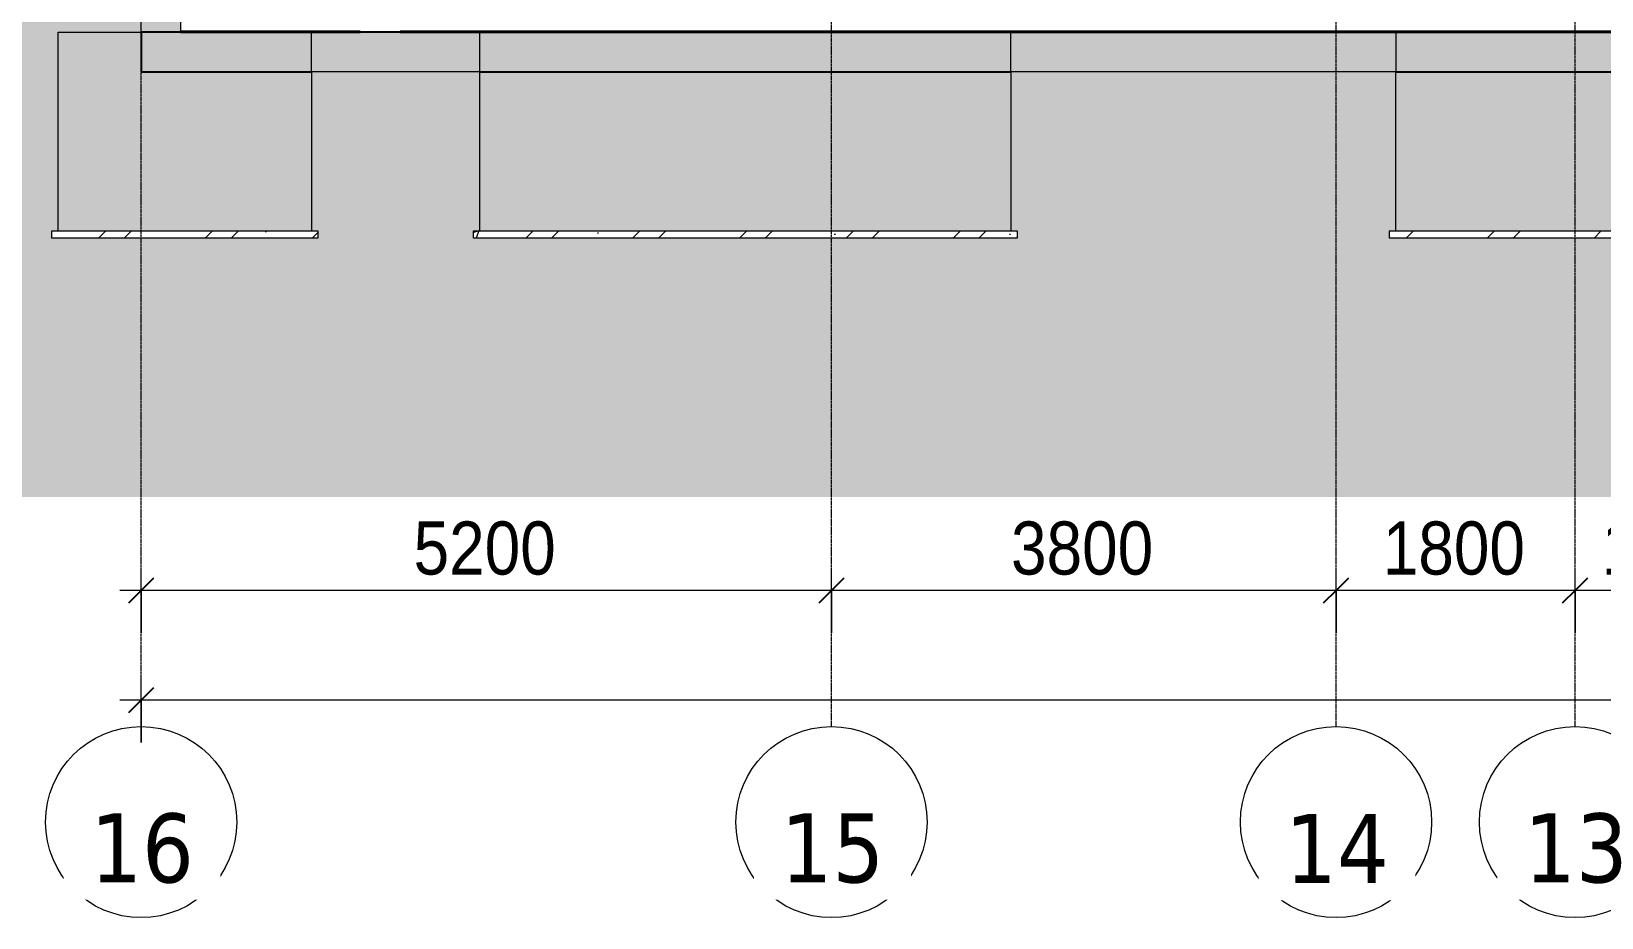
# Model space of a CAD drawing. Header units: millimetres. Extents: x 25061 to 259291, y -8723 to 35400.
# Drawn here: x 153184 to 165010, y -8723 to -2045 of the extents above; entities that cross this region are included whole.
import ezdxf

# ---------------------------------------------------------------- set-up
doc = ezdxf.new("R2010")
doc.units = ezdxf.units.MM
doc.linetypes.add('Grid Line', pattern=[22.225, 12.7, -3.175, 3.175, -3.175])
for name, color, linetype, lineweight in [('0-2', 50, 'Continuous', 5), ('A-ANNO-DIMS', 211, 'Continuous', 9), ('A-ANNO-DIMS-160', 211, 'Continuous', 9), ('A-DETL-GENF-1', 9, 'Continuous', 9), ('A-DETL-THIN', 151, 'Continuous', 9), ('A-FLOR', 192, 'Continuous', 9), ('A-FLOR-1', 10, 'Continuous', 25), ('A-FLOR-3', 192, 'Continuous', 25), ('A-FLOR-PATT-1', 7, 'Continuous', 9), ('A-FLOR-PATT-3', 8, 'Continuous', 9), ('A-WALL-PATT-1', 7, 'Continuous', 9), ('L-SITE-WALL-1', 250, 'Continuous', 18), ('S-FNDN-1', 32, 'Continuous', 5), ('S-FNDN-2', 250, 'Continuous', 18), ('S-GRID-1', 1, 'Grid Line', 9), ('S-GRID-IDEN', 1, 'Continuous', 9)]:
    doc.layers.add(name, color=color, linetype=linetype, lineweight=lineweight)
doc.styles.add('Tahoma_B_1', font='tahomabd.ttf', dxfattribs={"height": 520})
doc.styles.add('UTM Avo', font='', dxfattribs={"width": 0.9, "height": 400})
doc.styles.get('UTM Avo').set_extended_font_data('UTM Avo')
doc.dimstyles.new('1_Dim_chi_tiet_2_5', dxfattribs={"dimscale": 304.8, "dimtxt": 399.720379, "dimasz": 0.629921, "dimexe": 0.524934, "dimexo": 0.0625, "dimgap": 0.052493, "dimtad": 1, "dimdec": 0, "dimrnd": 5, "dimzin": 0, "dimdsep": 46, "dimtxsty": 'UTM Avo', "dimblk1": 'OBLIQUE', "dimblk2": 'OBLIQUE', "dimsah": 1, "dimcen": 0.09, "dimdle": 0.524934, "dimazin": 0, "dimtfac": 1, "dimtdec": 4, "dimtix": 1, "dimtmove": 0, "dimatfit": 3, "dimfxl": 1.049869, "dimfxlon": 1, "dimtvp": 1, "dimtolj": 1, "dimtzin": 0, "dimarcsym": 2})
pattern_1 = [(50, (200382.5, 14125), (1165.978, -102.01), [121.92, -1341.12]), (355, (200382.5, 14125), (-225.554, 1222.763), [97.536, -1072.896]), (100.451, (200479.6, 14116.5), (940.433, 1120.746), [103.616, -1139.776]), (46.184, (200382.5, 14450.1), (1734.906, -269.074), [182.88, -2011.68]), (96.636, (200527, 14427.7), (1519.377, 1583.536), [155.424, -1709.665]), (351.184, (200382.5, 14450.1), (1519.39, 1583.52), [146.304, -1609.344]), (21, (200545, 14368.8), (970.332, -654.498), [121.92, -1341.12]), (326, (200545, 14368.8), (395.533, 1178.804), [97.536, -1072.896]), (71.451, (200625.9, 14314.3), (1365.87, 524.296), [103.616, -1139.776]), (37.5, (200382.47, 14125), (19.767, 541.1527), [10.729, -1049.162, 10.729, -1078.423, -1076.96]), (37.5, (200382.47, 14125), (19.767, 541.1527), [-2149.043, 10.729, -1066.231]), (7.5, (200382.5, 14125), (427.646, 641.156), [10.729, -610.25, 10.729, -1024.778, -410.464]), (7.5, (200382.5, 14125), (427.646, 641.156), [-1656.486, 10.729, -399.735]), (327.5, (200019.96, 14125), (867.782, -36.665), [10.729, -395.671, 10.729, -1257.239, -1682.496]), (327.5, (200019.96, 14125), (867.782, -36.665), [-1674.368, 10.729, -1671.767]), (317.5, (199857.4, 14125), (948.028, 162.731), [10.729, -517.591, 10.729, -831.332, -1194.816]), (317.5, (199857.4, 14125), (948.028, 162.731), [-1370.38, 10.73, -1184.087]), (45, (200382.5, 14125), (-402.3155, 402.3155), []), (45, (200382.5, 14734.6), (-402.3155, 402.3155), [])]

# ---------------------------------------------------------------- blocks, each defined once
blk = doc.blocks.new('NCV_TKTC_KET CAU_rvt-2-TKCS_MẶT CẮT 2')
at = {"layer": 'A-FLOR-PATT-1'}
h = blk.add_hatch(color=256, dxfattribs=at)
h.paths.add_polyline_path([(-34936, -2350), (-33653, -2350), (-33653, -2050), (-45453, -2050), (-45453, -2350), (-36151, -2350)])
h.paths.add_polyline_path([(-126805, -2350), (-116053, -2350), (-116053, -2050), (-127253, -2050), (-127253, -2350)])
at = {"layer": 'A-WALL-PATT-1'}
blk.add_hatch(color=256, dxfattribs=at).paths.add_polyline_path([(-126953, -2050), (-126953, 500), (-127253, 500), (-127253, -2050)])
at = {"layer": 'S-FNDN-1'}
for points in [[(-127600, -3550), (-125970, -3550), (-125970, -2050), (-127879, -2050), (-127879, -3550)], [(-123989, -3550), (-120703, -3550), (-120703, -2050), (-124703, -2050), (-124703, -3550), (-124476, -3550)], [(-115672, -3550), (-113803, -3550), (-113803, -2050), (-117803, -2050), (-117803, -3550), (-116467, -3550)]]:
    blk.add_hatch(color=256, dxfattribs=at).paths.add_polyline_path(points)
at = {"layer": 'A-FLOR-1'}
for p, q in [((-116053, -2050), (-127253, -2050)), ((-127253, -2050), (-127253, -2350)), ((-127253, -2350), (-125970, -2350)), ((-124703, -2350), (-120703, -2350)), ((-117803, -2350), (-116053, -2350))]:
    blk.add_line(p, q, dxfattribs=at)
at = {"layer": 'L-SITE-WALL-1'}
for p, q in [((-126953, -2050), (-126953, 500)), ((-127253, -2050), (-126953, -2050))]:
    blk.add_line(p, q, dxfattribs=at)
at = {"layer": 'S-FNDN-2'}
for p, q in [((-125970, -2050), (-127253, -2050)), ((-125970, -2350), (-125970, -2050)), ((-120703, -2050), (-124703, -2050)), ((-124703, -2050), (-124703, -2350)), ((-120703, -2350), (-120703, -2050)), ((-113803, -2050), (-117803, -2050)), ((-117803, -2050), (-117803, -2350))]:
    blk.add_line(p, q, dxfattribs=at)
blk = doc.blocks.new('Grid - M_Grid Head - Circle-353313-TKCS_MẶT CẮT 2')
at = {"layer": 'S-GRID-IDEN'}
blk.add_circle((-33652.564287, -8003.082963), 720, dxfattribs=at)
blk = doc.blocks.new('DIMBLOCK112-TKCS_MẶT CẮT 2')
at = {"layer": 'A-ANNO-DIMS-160'}
for p, q in [((164810, -6578), (164810, -6098)), ((166310, -6578), (166310, -6098)), ((166310, -6258), (164810, -6258)), ((164810, -6258), (164810, -6578)), ((166310, -6258), (166310, -6578))]:
    blk.add_line(p, q, dxfattribs=at)
at = {"layer": 'A-ANNO-DIMS-160', "lineweight": 25}
for p, q in [((164810, -6258), (164714, -6354)), ((164810, -6258), (164906, -6162)), ((166310, -6258), (166214, -6354)), ((166310, -6258), (166406, -6162))]:
    blk.add_line(p, q, dxfattribs=at)
at = {"layer": 'A-ANNO-DIMS-160', "color": 0, "insert": (165012, -5738), "char_height": 400, "width": 1314.64, "attachment_point": 1, "line_spacing_factor": 1.110334, "style": 'UTM Avo'}
blk.add_mtext('1500', dxfattribs=at)
blk = doc.blocks.new('_Oblique')
at = {"color": 0, "linetype": 'ByBlock', "lineweight": -2}
blk.add_line((-0.5, -0.5), (0.5, 0.5), dxfattribs=at)
blk = doc.blocks.new('DIMBLOCK113-TKCS_MẶT CẮT 2')
at = {"layer": 'A-ANNO-DIMS-160'}
for p, q in [((163010, -6578), (163010, -6098)), ((164810, -6578), (164810, -6098)), ((164810, -6258), (163010, -6258)), ((163010, -6258), (163010, -6578)), ((164810, -6258), (164810, -6578))]:
    blk.add_line(p, q, dxfattribs=at)
at = {"layer": 'A-ANNO-DIMS-160', "lineweight": 25}
for p, q in [((163010, -6258), (162914, -6354)), ((163010, -6258), (163106, -6162)), ((164810, -6258), (164714, -6354)), ((164810, -6258), (164906, -6162))]:
    blk.add_line(p, q, dxfattribs=at)
at = {"layer": 'A-ANNO-DIMS-160', "color": 0, "insert": (163362, -5738), "char_height": 400, "width": 1314.64, "attachment_point": 1, "line_spacing_factor": 1.110334, "style": 'UTM Avo'}
blk.add_mtext('1800', dxfattribs=at)
blk = doc.blocks.new('DIMBLOCK114-TKCS_MẶT CẮT 2')
at = {"layer": 'A-ANNO-DIMS-160'}
for p, q in [((159210, -6578), (159210, -6098)), ((163010, -6578), (163010, -6098)), ((163010, -6258), (159210, -6258)), ((159210, -6258), (159210, -6578)), ((163010, -6258), (163010, -6578))]:
    blk.add_line(p, q, dxfattribs=at)
at = {"layer": 'A-ANNO-DIMS-160', "lineweight": 25}
for p, q in [((159210, -6258), (159114, -6354)), ((159210, -6258), (159306, -6162)), ((163010, -6258), (162914, -6354)), ((163010, -6258), (163106, -6162))]:
    blk.add_line(p, q, dxfattribs=at)
at = {"layer": 'A-ANNO-DIMS-160', "color": 0, "insert": (160562, -5738), "char_height": 400, "width": 1314.64, "attachment_point": 1, "line_spacing_factor": 1.110334, "style": 'UTM Avo'}
blk.add_mtext('3800', dxfattribs=at)
blk = doc.blocks.new('DIMBLOCK115-TKCS_MẶT CẮT 2')
at = {"layer": 'A-ANNO-DIMS-160'}
for p, q in [((154010, -6578), (154010, -6098)), ((159210, -6578), (159210, -6098)), ((159210, -6258), (153850, -6258)), ((154010, -6258), (154010, -6578)), ((159210, -6258), (159210, -6578))]:
    blk.add_line(p, q, dxfattribs=at)
at = {"layer": 'A-ANNO-DIMS-160', "lineweight": 25}
for p, q in [((154010, -6258), (153914, -6354)), ((154010, -6258), (154106, -6162)), ((159210, -6258), (159114, -6354)), ((159210, -6258), (159306, -6162))]:
    blk.add_line(p, q, dxfattribs=at)
at = {"layer": 'A-ANNO-DIMS-160', "color": 0, "insert": (156062, -5738), "char_height": 400, "width": 1314.64, "attachment_point": 1, "line_spacing_factor": 1.110334, "style": 'UTM Avo'}
blk.add_mtext('5200', dxfattribs=at)
blk = doc.blocks.new('DIMBLOCK116-TKCS_MẶT CẮT 2')
at = {"layer": 'A-ANNO-DIMS-160'}
for p, q in [((154010, -7404), (154010, -6924)), ((247610, -7404), (247610, -6924)), ((247770, -7084), (153850, -7084)), ((154010, -7084), (154010, -7404)), ((247610, -7084), (247610, -7404))]:
    blk.add_line(p, q, dxfattribs=at)
at = {"layer": 'A-ANNO-DIMS-160', "lineweight": 25}
for p, q in [((154010, -7084), (153914, -7180)), ((154010, -7084), (154106, -6988)), ((247610, -7084), (247514, -7180)), ((247610, -7084), (247706, -6988))]:
    blk.add_line(p, q, dxfattribs=at)
at = {"layer": 'A-ANNO-DIMS-160', "color": 0, "insert": (200126, -6564), "char_height": 400, "width": 1643.29, "attachment_point": 1, "line_spacing_factor": 1.110334, "style": 'UTM Avo'}
blk.add_mtext('93600', dxfattribs=at)

msp = doc.modelspace()

# ---------------------------------------------------------------- hatches: boundary and pattern name
at = {"layer": 'A-DETL-GENF-1'}
h = msp.add_hatch(dxfattribs=at)
h.set_pattern_fill('FP_63', color=256, style=0, pattern_type=2)
h.set_pattern_definition([(0, (200382.5, 14125), (774.192, 774.192), [774.192, -774.192]), (0, (200382.5, 14415.3), (774.192, 774.192), [774.192, -774.192]), (0, (200382.5, 14705.64), (774.192, 774.192), [774.192, -774.192]), (90, (200479.25, 14802.4), (-774.192, 774.192), [774.192, -774.192]), (90, (200769.6, 14802.4), (-774.192, 774.192), [774.192, -774.192]), (90, (201059.9, 14802.4), (-774.192, 774.192), [774.192, -774.192])])
h.paths.add_polyline_path([(152511.9, -5554.8), (251474, -5554.8), (251474, -138.1), (250164.5, -64.3), (247610.2, -64.3), (247610.2, -2050), (248237.5, -2050), (248237.5, -3550), (248286.5, -3550), (248286.5, -3600), (246277.2, -3600), (246277.2, -3550), (246327.2, -3550), (246327.2, -2350), (245060.2, -2350), (245060.2, -3550), (245110.2, -3550), (245110.2, -3600), (241010.2, -3600), (241010.2, -3550), (241060.2, -3550), (241060.2, -2350), (238160.2, -2350), (238160.2, -3550), (238210.2, -3550), (238210.2, -3600), (234110.2, -3600), (234110.2, -3550), (234160.2, -3550), (234160.2, -2660), (233460.2, -2660), (233460.2, -1906.9), (218310.2, 318.5), (218310.2, 0), (217560.2, 0), (217560.2, 330), (184060.2, 330), (184060.2, 0), (183310.2, 0), (183310.2, 318.5), (168160.2, -1906.9), (168160.2, -2660), (167460.2, -2660), (167460.2, -3550), (167518.1, -3550), (167518.1, -3600), (163410.2, -3600), (163410.2, -3550), (163460.2, -3550), (163460.2, -2350), (160560.2, -2350), (160560.2, -3550), (160610.2, -3550), (160610.2, -3600), (156510.2, -3600), (156510.2, -3550), (156560.2, -3550), (156560.2, -2350), (155293.2, -2350), (155293.2, -3550), (155343.2, -3550), (155343.2, -3600), (153334, -3600), (153334, -3550), (153384, -3550), (153384, -2050), (154010.2, -2050), (154010.2, -4), (151475.8, -5.1), (149686.6, -106), (149686.6, -5554.8), (150288.8, -5554.8)])
h.paths.add_polyline_path([(175360.2, -3600), (172750.2, -3600), (172750.2, -3550), (172810.2, -3550), (172810.2, -2050), (175310.2, -2050), (175310.2, -3550), (175360.2, -3550), (175360.2, -3552.5)])
h.paths.add_polyline_path([(226260.2, -3600), (226260.2, -3550), (226310.2, -3550), (226310.2, -2050), (228810.2, -2050), (228810.4, -3550), (228870.2, -3550), (228870.2, -3600), (226747.8, -3600)])
h.paths.add_polyline_path([(169910.2, -3550), (168910.2, -3550), (168910.2, -2050), (169910.2, -2050), (169910.2, -3087.2)])
h.paths.add_polyline_path([(232710.2, -3550), (231710.2, -3550), (231710.2, -2050), (232710.2, -2050), (232710.2, -3087.2)])
h.paths.add_polyline_path([(218075, 200), (218110.2, 200), (218110.2, 347.9), (217760.2, 347.9), (217760.2, 200)])
h.paths.add_polyline_path([(183510.2, 200), (183860.2, 200), (183860.2, 347.9), (183510.2, 347.9)])
h = msp.add_hatch(dxfattribs=at)
h.set_pattern_fill('FP_64', color=256, style=0, pattern_type=2)
h.set_pattern_definition(pattern_1)
h.paths.add_polyline_path([(155253.1, -3600), (155343.2, -3600), (155343.2, -3550), (153334, -3550), (153334, -3600), (154457.9, -3600)])
h = msp.add_hatch(dxfattribs=at)
h.set_pattern_fill('FP_64', color=256, style=0, pattern_type=2)
h.set_pattern_definition(pattern_1)
h.paths.add_polyline_path([(160024.4, -3600), (160610.2, -3600), (160610.2, -3550), (156510.2, -3550), (156510.2, -3600), (159626.8, -3600)])
h = msp.add_hatch(dxfattribs=at)
h.set_pattern_fill('FP_64', color=256, style=0, pattern_type=2)
h.set_pattern_definition(pattern_1)
h.paths.add_polyline_path([(167181.3, -3600), (167518.1, -3600), (167518.1, -3550), (163410.2, -3550), (163410.2, -3600), (166783.7, -3600)])
at = {"layer": 'A-FLOR-PATT-3'}
h = msp.add_hatch(dxfattribs=at)
h.set_pattern_fill('FP_36', color=256, style=0, pattern_type=2)
h.set_pattern_definition([(0, (200382.47, 14125), (650.24, 162.56), [53.645, -434.035, 53.645, -3034.995]), (0, (200382.47, 14125), (650.24, 162.56), [-541.325, -434.035, 53.645, -921.715, -1625.6]), (0, (200382.47, 14125), (650.24, 162.56), [-1950.72, 53.645, -434.035, 53.645, -1084.275]), (0, (200382.47, 14125), (650.24, 162.56), [-2492.045, -271.475, 53.645, -759.155]), (120, (200626.31, 14206.28), (-465.9011, 481.84436), [53.645, -434.035, 53.645, -3034.995]), (120, (200626.31, 14206.28), (-465.9011, 481.84436), [-541.325, -434.035, 53.645, -921.715, -1625.6]), (120, (200626.31, 14206.28), (-465.9011, 481.84436), [-1950.72, 53.645, -434.035, 53.645, -1084.275]), (120, (200626.31, 14206.28), (-465.9011, 481.84436), [-2492.045, -271.475, 53.645, -759.155]), (240, (200707.6, 14531.4), (-184.3389, -644.40436), [53.645, -434.035, 53.645, -3034.995]), (240, (200707.6, 14531.4), (-184.3389, -644.40436), [-541.325, -434.035, 53.645, -921.715, -1625.6]), (240, (200707.6, 14531.4), (-184.3389, -644.40436), [-1950.72, 53.645, -434.035, 53.645, -1084.275]), (240, (200707.6, 14531.4), (-184.3389, -644.40436), [-2492.045, -271.475, 53.645, -759.155])])
h.paths.add_polyline_path([(165590.9, -2050), (165810.2, -2050), (165810.2, -2045), (155960.2, -2045), (155960.2, -2050), (164000.4, -2050)])
h.paths.add_polyline_path([(245960.2, -2050), (247310.2, -2050), (247310.2, -2045), (245960.2, -2045)])
h.paths.add_polyline_path([(154457.9, -2050), (155660.2, -2050), (155660.2, -2045), (154310.2, -2045), (154310.2, -2050)])
h.paths.add_polyline_path([(245660.2, -2050), (245660.2, -2045), (235810.2, -2045), (235810.2, -2050), (245112.3, -2050)])

# ---------------------------------------------------------------- linework, layer by layer
at = {"layer": 'A-DETL-THIN'}
for p, q in [((154010.2, -2050), (154010.2, -4)), ((153384, -3550), (153384, -2050)), ((153384, -2050), (154010.2, -2050)), ((156560.2, -2350), (155293.2, -2350)), ((155293.2, -2350), (155293.2, -3550)), ((156560.2, -3550), (156560.2, -2350)), ((163460.2, -2350), (160560.2, -2350)), ((160560.2, -2350), (160560.2, -3550)), ((163460.2, -3550), (163460.2, -2350)), ((155343.2, -3550), (153334, -3550)), ((153334, -3550), (153334, -3600)), ((153334, -3600), (155343.2, -3600)), ((155343.2, -3600), (155343.2, -3550)), ((160610.2, -3550), (156510.2, -3550)), ((156510.2, -3550), (156510.2, -3600)), ((156510.2, -3600), (160610.2, -3600)), ((160610.2, -3600), (160610.2, -3550)), ((167518.1, -3550), (163410.2, -3550)), ((163410.2, -3550), (163410.2, -3600)), ((163410.2, -3600), (167518.1, -3600))]:
    msp.add_line(p, q, dxfattribs=at)
at = {"layer": 'A-FLOR'}
msp.add_line((155660.2, -2045), (155960.2, -2045), dxfattribs=at)
at = {"layer": 'A-FLOR-3'}
for p, q in [((155660.2, -2045), (154310.2, -2045)), ((154310.2, -2045), (154310.2, -2050)), ((154310.2, -2050), (155660.2, -2050)), ((155660.2, -2050), (155660.2, -2045)), ((165810.2, -2045), (155960.2, -2045)), ((155960.2, -2045), (155960.2, -2050)), ((155960.2, -2050), (165810.2, -2050))]:
    msp.add_line(p, q, dxfattribs=at)
at = {"layer": 'S-GRID-1'}
for p, q in [((154010.2, -3283.1), (154010.2, 30285.9)), ((159210.2, -3283.1), (159210.2, 30285.9)), ((163010.2, -3283.1), (163010.2, 30285.9)), ((164810.2, -3283.1), (164810.2, 30285.9)), ((154010.2, -7283.1), (154010.2, -3283.1)), ((159210.2, -7283.1), (159210.2, -3283.1)), ((163010.2, -7283.1), (163010.2, -3283.1)), ((164810.2, -7283.1), (164810.2, -3283.1))]:
    msp.add_line(p, q, dxfattribs=at)

# ---------------------------------------------------------------- block references
at = {"layer": '0-2'}
msp.add_blockref('NCV_TKTC_KET CAU_rvt-2-TKCS_MẶT CẮT 2', (281262.8, 0), dxfattribs=at)
at = {"layer": 'S-GRID-IDEN'}
for p in [(187662.8, 0), (192862.8, 0), (196662.8, 0), (198462.8, 0)]:
    msp.add_blockref('Grid - M_Grid Head - Circle-353313-TKCS_MẶT CẮT 2', p, dxfattribs=at)

# ---------------------------------------------------------------- dimensions: what is measured, and where the dimension line sits
at = {"layer": 'A-ANNO-DIMS'}
for base, p1, p2, override, picture, middle in [((154010.2, -6257.7), (159210.2, -6577.7), (154010.2, -6577.7), {"dimpost": '<>', "dimfxl": 5200}, 'DIMBLOCK115-TKCS_MẶT CẮT 2', (156610.2, -6034.7)), ((159210.2, -6257.7), (163010.2, -6577.7), (159210.2, -6577.7), {"dimpost": '<>', "dimfxl": 3800}, 'DIMBLOCK114-TKCS_MẶT CẮT 2', (161110.2, -6034.7)), ((163010.2, -6257.7), (164810.2, -6577.7), (163010.2, -6577.7), {"dimpost": '<>', "dimfxl": 1800}, 'DIMBLOCK113-TKCS_MẶT CẮT 2', (163910.2, -6034.7)), ((164810.2, -6257.7), (166310.2, -6577.7), (164810.2, -6577.7), {"dimpost": '<>', "dimfxl": 1500}, 'DIMBLOCK112-TKCS_MẶT CẮT 2', (165560.2, -6034.7)), ((154010.2, -7084), (247610.2, -7404), (154010.2, -7404), {"dimpost": '<>', "dimfxl": 93600}, 'DIMBLOCK116-TKCS_MẶT CẮT 2', (200810.2, -6861))]:
    dim = msp.add_linear_dim(base=base, p1=p1, p2=p2, dimstyle='1_Dim_chi_tiet_2_5', override=override, dxfattribs=at)
    dim.commit()
    dim.dimension.update_dxf_attribs({"geometry": picture, "text_midpoint": middle})

# ---------------------------------------------------------------- next in the draw order: texts
at = {"layer": 'S-GRID-IDEN', "char_height": 520, "width": 921.6, "attachment_point": 5, "line_spacing_factor": 0.996129, "style": 'Tahoma_B_1', "bg_fill": 3, "box_fill_scale": 1.25, "bg_fill_color": 256, "bg_fill_true_color": 13158600, "bg_fill_transparency": 0}
for s, insert in [('\\pt2031.9988,4063.9976,6096.0016,8128.0004,10159.9992,12191.998,14224.002,16256.0008,18287.9996,20319.9984,22352.0024,24384.0012,26416,28447.9988,30479.9976,32512.0016,34544.0004,36575.9992,38607.998,40640.002,42672.0008,44703.9996,46735.9984,48768.0024,50800.0012,52832,54863.9988,56895.9976,58928.0016,60960.0004,62991.9992,65023.998;16', (154016.9, -8202.8)), ('\\pt2031.9988,4063.9976,6096.0016,8128.0004,10159.9992,12191.998,14224.002,16256.0008,18287.9996,20319.9984,22352.0024,24384.0012,26416,28447.9988,30479.9976,32512.0016,34544.0004,36575.9992,38607.998,40640.002,42672.0008,44703.9996,46735.9984,48768.0024,50800.0012,52832,54863.9988,56895.9976,58928.0016,60960.0004,62991.9992,65023.998;15', (159216.9, -8202.8)), ('\\pt2031.9988,4063.9976,6096.0016,8128.0004,10159.9992,12191.998,14224.002,16256.0008,18287.9996,20319.9984,22352.0024,24384.0012,26416,28447.9988,30479.9976,32512.0016,34544.0004,36575.9992,38607.998,40640.002,42672.0008,44703.9996,46735.9984,48768.0024,50800.0012,52832,54863.9988,56895.9976,58928.0016,60960.0004,62991.9992,65023.998;14', (163016.9, -8202.8)), ('\\pt2031.9988,4063.9976,6096.0016,8128.0004,10159.9992,12191.998,14224.002,16256.0008,18287.9996,20319.9984,22352.0024,24384.0012,26416,28447.9988,30479.9976,32512.0016,34544.0004,36575.9992,38607.998,40640.002,42672.0008,44703.9996,46735.9984,48768.0024,50800.0012,52832,54863.9988,56895.9976,58928.0016,60960.0004,62991.9992,65023.998;13', (164816.9, -8202.8))]:
    msp.add_mtext(s, dxfattribs=dict(at, insert=insert))

doc.saveas('drawing.dxf')
